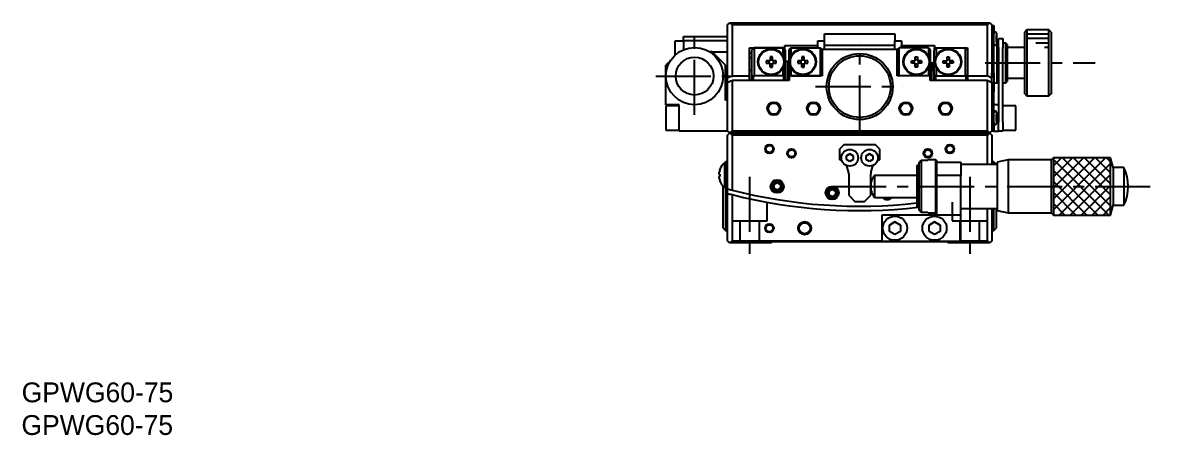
# Model space of a CAD drawing. Extents: x -55 to 398, y -25 to 274.
# Drawn here: x -54.8 to 203.8, y -24.6 to 69 of the extents above; entities that cross this region are included whole.
import ezdxf

# ---------------------------------------------------------------- set-up
doc = ezdxf.new("R2010")
doc.units = 0
doc.header["$LTSCALE"] = 10
doc.linetypes.add('CENTER', pattern=[2, 1.25, -0.25, 0.25, -0.25])
doc.linetypes.add('DASHED', pattern=[3.5, 2, -1.5])
doc.layers.get('0').update_dxf_attribs({"linetype": 'CONTINUOUS'})
doc.layers.add('CENTER', color=1, linetype='CENTER')
doc.styles.get("Standard").update_dxf_attribs({"font": 'FGP教科書体NT-M'})

msp = doc.modelspace()

# ---------------------------------------------------------------- linework, layer by layer
at = {"color": 7, "linetype": 'CONTINUOUS'}
for p, q in [((105.274615, 68.509988), (105.774615, 69.009988)), ((105.274615, 56.600195), (105.274615, 68.509988)), ((105.774615, 69.009988), (106.274615, 68.509988)), ((105.774615, 69.009988), (164.774615, 69.009988)), ((106.274615, 68.509988), (106.274615, 56.938729)), ((164.274615, 68.509988), (106.274615, 68.509988)), ((164.274615, 68.509988), (164.774615, 69.009988)), ((164.274615, 56.938729), (164.274615, 68.509988)), ((164.774615, 69.009988), (165.274615, 68.509988)), ((165.274615, 68.509988), (165.274615, 66.409988)), ((165.274615, 68.409988), (165.774615, 68.409988)), ((165.774615, 68.409988), (165.774615, 66.409988)), ((173.274615, 67.409988), (172.774615, 66.909988)), ((173.274615, 67.409988), (173.274615, 52.409988)), ((178.274615, 67.409988), (173.274615, 67.409988)), ((178.274615, 52.409988), (178.274615, 67.409988)), ((178.774615, 66.909988), (178.274615, 67.409988)), ((93.274615, 64.809988), (93.274615, 61.600403)), ((95.274615, 64.809988), (93.274615, 64.809988)), ((95.274615, 65.909988), (105.274615, 65.909988)), ((95.274615, 64.909988), (95.274615, 65.909988)), ((105.274615, 64.909988), (95.274615, 64.909988)), ((95.274615, 64.909988), (95.274615, 62.909987)), ((125.774615, 64.914735), (127.274615, 64.914735)), ((125.774615, 63.845952), (125.774615, 64.914735)), ((127.274615, 66.521359), (143.274615, 66.521359)), ((127.274615, 64.914735), (127.274615, 66.521359)), ((127.274615, 62.909988), (127.274615, 64.914735)), ((143.274615, 66.521359), (143.274615, 64.914735)), ((143.274615, 64.914735), (144.774615, 64.914735)), ((143.274615, 62.909988), (143.274615, 64.914735)), ((144.774615, 64.914735), (144.774615, 63.845952)), ((165.274615, 66.409988), (165.274615, 57.531461)), ((165.274615, 66.409988), (165.274615, 57.531461)), ((165.774615, 66.209988), (165.774615, 66.409988)), ((165.774615, 64.609988), (165.774615, 66.209988)), ((166.124615, 66.909988), (166.024615, 66.909988)), ((166.374615, 66.659988), (166.374615, 64.159988)), ((166.374615, 66.659988), (166.374615, 65.534988)), ((166.374615, 66.159988), (166.374615, 65.534988)), ((166.374615, 65.534988), (166.374615, 66.159988)), ((166.374615, 65.534988), (166.374615, 65.409988)), ((166.374615, 65.534988), (166.374615, 65.284988)), ((166.374615, 65.284988), (166.374615, 65.534988)), ((166.374615, 65.409988), (166.374615, 65.284988)), ((166.374615, 65.284988), (166.374615, 64.159988)), ((166.374615, 64.659988), (166.374615, 65.284988)), ((166.374615, 65.284988), (166.374615, 64.659988)), ((166.774615, 65.409988), (167.774615, 65.409988)), ((166.774615, 63.409988), (166.774615, 65.409988)), ((167.774615, 65.409988), (167.774615, 63.409988)), ((172.774615, 52.909988), (172.774615, 66.909988)), ((178.774615, 66.909988), (178.774615, 52.909988)), ((94.274615, 62.409988), (94.210026, 62.345399)), ((94.310515, 62.409988), (94.274615, 62.409988)), ((101.774615, 62.409988), (101.238715, 62.409988)), ((104.774615, 59.409988), (101.774615, 62.409988)), ((101.782337, 62.402266), (105.274615, 62.402266)), ((110.274615, 63.312222), (111.274615, 63.312222)), ((110.274615, 56.938729), (110.274615, 63.312222)), ((110.774741, 62.118126), (110.274615, 62.143385)), ((111.074615, 63.23806), (110.774615, 62.80857)), ((110.774615, 57.084646), (110.774615, 62.80857)), ((117.874615, 63.312222), (111.274615, 63.312222)), ((111.274615, 63.312222), (111.274615, 56.938729)), ((111.274615, 63.312222), (117.874615, 63.312222)), ((117.874615, 63.312222), (118.274615, 63.312222)), ((117.874615, 61.427658), (117.874615, 63.312222)), ((118.374615, 62.80857), (118.074615, 63.23806)), ((118.274615, 63.845952), (125.774615, 63.845952)), ((118.274615, 63.312222), (118.274615, 63.845952)), ((118.274615, 62.941851), (118.274615, 63.312222)), ((118.374615, 62.80857), (118.374615, 61.016993)), ((118.374615, 58.867007), (118.374615, 62.80857)), ((119.174615, 62.80857), (119.474615, 63.23806)), ((119.174615, 62.80857), (119.174615, 61.016993)), ((119.674615, 63.312222), (126.274615, 63.312222)), ((119.674615, 61.427658), (119.674615, 63.312222)), ((125.774615, 63.312222), (125.774615, 63.845952)), ((126.274615, 63.312222), (126.274615, 56.938729)), ((126.474615, 63.23806), (126.774615, 62.80857)), ((126.774615, 62.909988), (126.774615, 56.938729)), ((143.774615, 62.909988), (126.774615, 62.909988)), ((127.274615, 63.909988), (143.274615, 63.909988)), ((143.774615, 62.80857), (144.074615, 63.23806)), ((143.774615, 56.938729), (143.774615, 62.909988)), ((144.274615, 56.938729), (144.274615, 63.312222)), ((150.874615, 63.312222), (144.274615, 63.312222)), ((144.774615, 63.845952), (152.274615, 63.845952)), ((144.774615, 63.312222), (144.774615, 63.845952)), ((150.874615, 63.312222), (150.874615, 61.427658)), ((151.074615, 63.23806), (151.374615, 62.80857)), ((151.374615, 61.016993), (151.374615, 62.80857)), ((152.474615, 63.23806), (152.174615, 62.80857)), ((152.174615, 61.016993), (152.174615, 62.80857)), ((152.274615, 63.845952), (152.274615, 63.312222)), ((152.274615, 63.312222), (152.674615, 63.312222)), ((152.274615, 62.941851), (152.274615, 63.312222)), ((152.674615, 63.312222), (159.274615, 63.312222)), ((152.674615, 63.312222), (159.274615, 63.312222)), ((152.674615, 63.312222), (152.674615, 61.427658)), ((159.274615, 56.938729), (159.274615, 63.312222)), ((159.274615, 63.312222), (159.774615, 63.312222)), ((159.774615, 62.80857), (159.474615, 63.23806)), ((159.774615, 63.312222), (159.774615, 56.938729)), ((165.774615, 57.531461), (165.774615, 64.609988)), ((166.024615, 63.909988), (166.124615, 63.909988)), ((166.474615, 64.409988), (166.374615, 64.409988)), ((166.474615, 55.409988), (166.474615, 64.409988)), ((166.774615, 64.109988), (166.474615, 64.409988)), ((166.774615, 63.409988), (166.774615, 46.409988)), ((168.474615, 64.409988), (167.774615, 64.409988)), ((167.774615, 46.409988), (167.774615, 63.409988)), ((168.474615, 55.409988), (168.474615, 64.409988)), ((168.774615, 64.109988), (168.474615, 64.409988)), ((168.774615, 64.109988), (168.774615, 55.709988)), ((172.774615, 63.409988), (168.774615, 63.409988)), ((92.339204, 60.474578), (91.274615, 59.409988)), ((110.274615, 61.140565), (110.774617, 61.162491)), ((114.914615, 60.379988), (114.019507, 60.379988)), ((114.019507, 60.379988), (114.019507, 59.859988)), ((114.019507, 60.379988), (114.656214, 60.379988)), ((114.019507, 59.859988), (114.914615, 59.859988)), ((114.914615, 60.379988), (114.656214, 60.379988)), ((114.656214, 60.379988), (114.656214, 59.859988)), ((115.434615, 61.275096), (114.914615, 61.275096)), ((114.914615, 61.275096), (114.914615, 60.379988)), ((114.914615, 61.275096), (114.914615, 60.63839)), ((114.914615, 60.63839), (114.914615, 60.379988)), ((115.434615, 60.63839), (114.914615, 60.63839)), ((114.914615, 59.859988), (114.914615, 58.964881)), ((114.914615, 59.859988), (114.914615, 59.601587)), ((114.914615, 58.964881), (114.914615, 59.601587)), ((114.914615, 59.601587), (115.434615, 59.601587)), ((115.434615, 60.379988), (115.434615, 61.275096)), ((116.329723, 60.379988), (115.434615, 60.379988)), ((115.693016, 60.379988), (115.434615, 60.379988)), ((115.434615, 58.964881), (115.434615, 59.859988)), ((115.434615, 59.859988), (116.329723, 59.859988)), ((116.329723, 60.379988), (115.693016, 60.379988)), ((115.693016, 59.859988), (115.693016, 60.379988)), ((116.329723, 59.859988), (116.329723, 60.379988)), ((118.091386, 60.817399), (118.374615, 61.016993)), ((118.374615, 61.016993), (118.374615, 58.839051)), ((118.524615, 60.306572), (119.024615, 60.306572)), ((118.524615, 55.881584), (118.524615, 60.306572)), ((119.024615, 55.881584), (119.024615, 60.306572)), ((119.024615, 60.306572), (119.024615, 58.500316)), ((119.174615, 61.016993), (119.174615, 58.867007)), ((119.457844, 60.817399), (119.174615, 61.016993)), ((122.114615, 60.379988), (121.219507, 60.379988)), ((121.219507, 60.379988), (121.219507, 59.859988)), ((121.219507, 60.379988), (121.856214, 60.379988)), ((121.219507, 59.859988), (122.114615, 59.859988)), ((122.114615, 60.379988), (121.856214, 60.379988)), ((121.856214, 60.379988), (121.856214, 59.859988)), ((122.634615, 61.275096), (122.114615, 61.275096)), ((122.114615, 61.275096), (122.114615, 60.379988)), ((122.114615, 61.275096), (122.114615, 60.63839)), ((122.114615, 60.63839), (122.114615, 60.379988)), ((122.634615, 60.63839), (122.114615, 60.63839)), ((122.114615, 59.859988), (122.114615, 58.964881)), ((122.114615, 59.859988), (122.114615, 59.601587)), ((122.114615, 58.964881), (122.114615, 59.601587)), ((122.114615, 59.601587), (122.634615, 59.601587)), ((122.634615, 60.379988), (122.634615, 61.275096)), ((123.529723, 60.379988), (122.634615, 60.379988)), ((122.893016, 60.379988), (122.634615, 60.379988)), ((122.634615, 58.964881), (122.634615, 59.859988)), ((122.634615, 59.859988), (123.529723, 59.859988)), ((123.529723, 60.379988), (122.893016, 60.379988)), ((122.893016, 59.859988), (122.893016, 60.379988)), ((123.529723, 59.859988), (123.529723, 60.379988)), ((147.019507, 59.859988), (147.019507, 60.379988)), ((147.019507, 60.379988), (147.914615, 60.379988)), ((147.019507, 60.379988), (147.656214, 60.379988)), ((147.914615, 59.859988), (147.019507, 59.859988)), ((147.656214, 60.379988), (147.914615, 60.379988)), ((147.656214, 59.859988), (147.656214, 60.379988)), ((147.914615, 61.275096), (148.434615, 61.275096)), ((147.914615, 60.379988), (147.914615, 61.275096)), ((147.914615, 60.63839), (148.434615, 60.63839)), ((147.914615, 58.964881), (147.914615, 59.859988)), ((148.434615, 59.601587), (147.914615, 59.601587)), ((148.434615, 61.275096), (148.434615, 60.379988)), ((148.434615, 61.275096), (148.434615, 60.63839)), ((148.434615, 60.63839), (148.434615, 60.379988)), ((148.434615, 60.379988), (149.329723, 60.379988)), ((148.434615, 60.379988), (148.693016, 60.379988)), ((148.434615, 59.859988), (148.434615, 58.964881)), ((149.329723, 59.859988), (148.434615, 59.859988)), ((148.434615, 59.859988), (148.434615, 59.601587)), ((148.434615, 58.964881), (148.434615, 59.601587)), ((149.329723, 60.379988), (148.693016, 60.379988)), ((148.693016, 60.379988), (148.693016, 59.859988)), ((149.329723, 60.379988), (149.329723, 59.859988)), ((151.374615, 61.016993), (151.091386, 60.817399)), ((151.374615, 58.867007), (151.374615, 61.016993)), ((152.024615, 59.846254), (151.524615, 59.846254)), ((151.524615, 59.846254), (151.524615, 55.881584)), ((152.024615, 57.999059), (152.024615, 59.846254)), ((152.024615, 59.846254), (152.024615, 55.881584)), ((152.174615, 58.867007), (152.174615, 61.016993)), ((152.174615, 61.016993), (152.457844, 60.817399)), ((154.219507, 59.859988), (154.219507, 60.379988)), ((154.219507, 60.379988), (155.114615, 60.379988)), ((154.219507, 60.379988), (154.856214, 60.379988)), ((155.114615, 59.859988), (154.219507, 59.859988)), ((154.856214, 60.379988), (155.114615, 60.379988)), ((154.856214, 59.859988), (154.856214, 60.379988)), ((155.114615, 61.275096), (155.634615, 61.275096)), ((155.114615, 60.379988), (155.114615, 61.275096)), ((155.114615, 60.63839), (155.634615, 60.63839)), ((155.114615, 58.964881), (155.114615, 59.859988)), ((155.634615, 59.601587), (155.114615, 59.601587)), ((155.634615, 61.275096), (155.634615, 60.379988)), ((155.634615, 61.275096), (155.634615, 60.63839)), ((155.634615, 60.63839), (155.634615, 60.379988)), ((155.634615, 60.379988), (156.529723, 60.379988)), ((155.634615, 60.379988), (155.893016, 60.379988)), ((155.634615, 59.859988), (155.634615, 58.964881)), ((156.529723, 59.859988), (155.634615, 59.859988)), ((155.634615, 59.859988), (155.634615, 59.601587)), ((155.634615, 58.964881), (155.634615, 59.601587)), ((156.529723, 60.379988), (155.893016, 60.379988)), ((155.893016, 60.379988), (155.893016, 59.859988)), ((156.529723, 60.379988), (156.529723, 59.859988)), ((91.274615, 56.909988), (91.274615, 59.409988)), ((91.274615, 50.409988), (91.274615, 56.909988)), ((104.774615, 51.409988), (104.774615, 59.409988)), ((106.274615, 56.938729), (110.274615, 56.938729)), ((110.524615, 58.159988), (110.274615, 58.409988)), ((110.274615, 55.881584), (110.274615, 56.938729)), ((110.774615, 57.909988), (110.524615, 58.159988)), ((110.774615, 57.084646), (111.074615, 56.869998)), ((110.774615, 55.881584), (110.774615, 57.084646)), ((117.874615, 56.938729), (111.274615, 56.938729)), ((114.914615, 58.964881), (115.434615, 58.964881)), ((117.874615, 56.938729), (117.874615, 58.812319)), ((118.374615, 58.867007), (118.061698, 59.307905)), ((118.074615, 56.869998), (118.374615, 57.084646)), ((118.374615, 56.133023), (118.374615, 58.867007)), ((118.374615, 58.867007), (118.374615, 57.084646)), ((118.524615, 58.429425), (118.374615, 58.286419)), ((118.374615, 58.409988), (118.504227, 58.409988)), ((118.374615, 57.084646), (118.374615, 55.881584)), ((119.174572, 58.411506), (119.024594, 58.508928)), ((119.024615, 56.078659), (119.024615, 58.998564)), ((119.024615, 58.998564), (119.024615, 58.508827)), ((119.174615, 58.867007), (119.487532, 59.307905)), ((119.174615, 58.867007), (119.174615, 57.084646)), ((119.378538, 56.938683), (119.174615, 57.084646)), ((119.174615, 57.084646), (119.174615, 55.881584)), ((119.274615, 56.938729), (119.274615, 55.881584)), ((119.674615, 56.938729), (119.274615, 56.938729)), ((119.674615, 56.938729), (119.674615, 58.812319)), ((119.674615, 56.938729), (126.274615, 56.938729)), ((126.274615, 56.938729), (119.674615, 56.938729)), ((122.114615, 58.964881), (122.634615, 58.964881)), ((126.774615, 56.938729), (126.274615, 56.938729)), ((126.774615, 57.084646), (126.570692, 56.938683)), ((143.978538, 56.938683), (143.774615, 57.084646)), ((144.274615, 56.938729), (143.774615, 56.938729)), ((150.874615, 56.938729), (144.274615, 56.938729)), ((150.874615, 56.938729), (144.274615, 56.938729)), ((148.434615, 58.964881), (147.914615, 58.964881)), ((150.874615, 58.812319), (150.874615, 56.938729)), ((151.274615, 56.938729), (150.874615, 56.938729)), ((151.061698, 59.307905), (151.374615, 58.867007)), ((151.374615, 57.084646), (151.170692, 56.938683)), ((151.274615, 55.881584), (151.274615, 56.938729)), ((151.374615, 57.084646), (151.374615, 58.867007)), ((151.374615, 58.409988), (151.524615, 58.409988)), ((151.524615, 58.027209), (151.374615, 57.877789)), ((151.374615, 55.881584), (151.374615, 57.084646)), ((152.174595, 57.888092), (152.024555, 58.016987)), ((152.024615, 57.99404), (152.024615, 58.409988)), ((152.024617, 58.102538), (152.024617, 58.561095)), ((152.024617, 58.561095), (152.024617, 55.881584)), ((152.024617, 58.409988), (152.174615, 58.409988)), ((152.024617, 58.409988), (152.024617, 58.016908)), ((152.024617, 58.218004), (152.024617, 58.016908)), ((152.024617, 58.016908), (152.024617, 58.218004)), ((152.024617, 58.016908), (152.024617, 58.102538)), ((152.174615, 58.286419), (152.045002, 58.409988)), ((152.487532, 59.307905), (152.174615, 58.867007)), ((152.174615, 57.084646), (152.174615, 58.867007)), ((152.174615, 57.084646), (152.474615, 56.869998)), ((152.174615, 55.881584), (152.174615, 57.084646)), ((152.674615, 58.812319), (152.674615, 56.938729)), ((152.674615, 56.938729), (159.274615, 56.938729)), ((155.634615, 58.964881), (155.114615, 58.964881)), ((159.474615, 56.869998), (159.774615, 57.084646)), ((159.774615, 56.938729), (164.274615, 56.938729)), ((159.774615, 56.938729), (159.774615, 55.881584)), ((159.774615, 55.881584), (159.774615, 56.938729)), ((165.274615, 56.600195), (165.274615, 57.531461)), ((165.274615, 57.531461), (165.274615, 56.600195)), ((165.774615, 57.531461), (165.774615, 55.622543)), ((104.774615, 54.409988), (105.274615, 54.409988)), ((105.274615, 55.5471), (105.274615, 56.600195)), ((105.274615, 44.509988), (105.274615, 55.5471)), ((106.274615, 55.881584), (106.274615, 44.509988)), ((119.274615, 55.881584), (106.274615, 55.881584)), ((110.74621, 55.881584), (110.774615, 55.909988)), ((111.074615, 56.869998), (111.074615, 55.881584)), ((118.074615, 55.881584), (118.074615, 56.869998)), ((118.374615, 55.881584), (118.374615, 56.133023)), ((118.374658, 56.160751), (118.524634, 56.06333)), ((119.024615, 56.142835), (119.174615, 56.285842)), ((119.024615, 55.881584), (119.024615, 56.142835)), ((119.024615, 56.142835), (119.024615, 55.881584)), ((119.024615, 55.881584), (119.024615, 56.078659)), ((164.274615, 55.881584), (151.274615, 55.881584)), ((152.474615, 56.869998), (152.474615, 55.881584)), ((159.474615, 55.881584), (159.474615, 56.869998)), ((164.274615, 44.509988), (164.274615, 55.881584)), ((165.274615, 56.506918), (165.274615, 56.600195)), ((165.274615, 56.600195), (165.274615, 56.506918)), ((165.274615, 55.622543), (165.274615, 56.506918)), ((165.274615, 55.5471), (165.274615, 53.349235)), ((165.774615, 55.349235), (165.274615, 55.349235)), ((165.774615, 55.622543), (165.774615, 55.349235)), ((165.774615, 55.409988), (166.474615, 55.409988)), ((165.774615, 55.349235), (165.774615, 53.349235)), ((166.474615, 55.409988), (166.774615, 55.709988)), ((167.774615, 55.409988), (168.474615, 55.409988)), ((168.474615, 55.409988), (168.774615, 55.709988)), ((168.774615, 56.409988), (172.774615, 56.409988)), ((105.274615, 52.909988), (104.774615, 52.909988)), ((165.274615, 53.349235), (165.274615, 46.409988)), ((165.274615, 53.349235), (165.274615, 46.409988)), ((165.774615, 48.209988), (165.774615, 53.349235)), ((172.774615, 52.909988), (173.274615, 52.409988)), ((173.274615, 52.409988), (178.274615, 52.409988)), ((178.274615, 52.409988), (178.774615, 52.909988)), ((94.274615, 50.409988), (91.274615, 50.409988)), ((91.274615, 50.159988), (91.274615, 44.659988)), ((94.274615, 50.159988), (91.274615, 50.159988)), ((94.274615, 44.409988), (94.274615, 50.409988)), ((105.274615, 51.409988), (104.774615, 51.409988)), ((166.774615, 50.409988), (165.774615, 50.409988)), ((170.774615, 50.159988), (167.774615, 50.159988)), ((170.774615, 44.659988), (170.774615, 50.159988)), ((165.774615, 46.609988), (165.774615, 48.209988)), ((165.774615, 46.409988), (165.774615, 46.609988)), ((166.124615, 48.909988), (166.024615, 48.909988)), ((166.374615, 48.659988), (166.374615, 46.159988)), ((166.374615, 48.659988), (166.374615, 47.534988)), ((166.374615, 48.159988), (166.374615, 47.534988)), ((166.374615, 47.534988), (166.374615, 48.159988)), ((166.374615, 47.534988), (166.374615, 47.409988)), ((166.374615, 47.534988), (166.374615, 47.284988)), ((166.374615, 47.284988), (166.374615, 47.534988)), ((166.374615, 47.409988), (166.374615, 47.284988)), ((166.374615, 47.284988), (166.374615, 46.159988)), ((166.374615, 46.659988), (166.374615, 47.284988)), ((166.374615, 47.284988), (166.374615, 46.659988)), ((91.274615, 44.659988), (94.274615, 44.659988)), ((105.274615, 44.409988), (94.274615, 44.409988)), ((105.274615, 44.509988), (105.274615, 44.409988)), ((105.774615, 44.009988), (105.274615, 44.509988)), ((105.274615, 43.509988), (105.774615, 44.009988)), ((106.274615, 44.509988), (105.774615, 44.009988)), ((115.274615, 44.009988), (105.774615, 44.009988)), ((105.774615, 44.009988), (106.274615, 43.509988)), ((105.774615, 44.009988), (115.274615, 44.009988)), ((106.274615, 44.509988), (164.274615, 44.509988)), ((115.274615, 44.309988), (155.274615, 44.309988)), ((115.274615, 44.009988), (115.274615, 44.309988)), ((115.274615, 44.009988), (155.274615, 44.009988)), ((155.274615, 44.309988), (155.274615, 44.009988)), ((164.774615, 44.009988), (155.274615, 44.009988)), ((155.274615, 44.009988), (164.774615, 44.009988)), ((164.774615, 44.009988), (164.274615, 44.509988)), ((164.274615, 43.509988), (164.774615, 44.009988)), ((165.274615, 44.509988), (164.774615, 44.009988)), ((164.774615, 44.009988), (165.274615, 43.509988)), ((165.274615, 46.409988), (165.274615, 44.509988)), ((165.274615, 44.409988), (165.274615, 44.509988)), ((165.774615, 44.409988), (165.274615, 44.409988)), ((165.774615, 46.409988), (165.774615, 44.409988)), ((165.774615, 44.409988), (166.774615, 44.409988)), ((166.024615, 45.909988), (166.124615, 45.909988)), ((166.774615, 44.409988), (166.774615, 46.409988)), ((167.774615, 44.409988), (166.774615, 44.409988)), ((167.774615, 46.409988), (167.774615, 44.409988)), ((167.774615, 44.659988), (170.774615, 44.659988)), ((105.274615, 31.2889), (105.274615, 43.509988)), ((106.274615, 43.509988), (106.274615, 31.027147)), ((164.274615, 43.509988), (106.274615, 43.509988)), ((164.274615, 36.859988), (164.274615, 43.509988)), ((165.274615, 43.509988), (165.274615, 36.859988)), ((131.774615, 41.359988), (130.774615, 40.359988)), ((130.774615, 37.852266), (130.774615, 40.359988)), ((131.774615, 41.359988), (138.774615, 41.359988)), ((132.274615, 38.793001), (133.024615, 39.226014)), ((133.024615, 39.226014), (132.274615, 38.793001)), ((132.274615, 37.926976), (132.274615, 38.793001)), ((133.024615, 39.226014), (133.774615, 38.793001)), ((133.774615, 38.793001), (133.024615, 39.226014)), ((133.774615, 38.793001), (133.774615, 37.926976)), ((136.774615, 38.793001), (137.524615, 39.226014)), ((137.524615, 39.226014), (136.774615, 38.793001)), ((136.774615, 37.926976), (136.774615, 38.793001)), ((137.524615, 39.226014), (138.274615, 38.793001)), ((138.274615, 38.793001), (137.524615, 39.226014)), ((138.274615, 38.793001), (138.274615, 37.926976)), ((139.774615, 40.359988), (138.774615, 41.359988)), ((139.774615, 40.359988), (139.774615, 37.852266)), ((104.61506, 31.549988), (104.61506, 37.249988)), ((104.774615, 37.249988), (104.61506, 37.249988)), ((104.774615, 31.399988), (104.774615, 37.399988)), ((105.274615, 37.399988), (104.774615, 37.399988)), ((104.774615, 31.549988), (104.774615, 37.249988)), ((133.024615, 37.493963), (132.274615, 37.926976)), ((133.774615, 37.926976), (133.024615, 37.493963)), ((137.524615, 37.493963), (136.774615, 37.926976)), ((138.274615, 37.926976), (137.524615, 37.493963)), ((148.274615, 36.609988), (148.274615, 27.109988)), ((148.774615, 36.609988), (148.274615, 36.609988)), ((148.774615, 37.268315), (149.274615, 37.776068)), ((148.774615, 26.451661), (148.774615, 37.268315)), ((149.274615, 37.776068), (149.274615, 25.943909)), ((149.274615, 37.776068), (150.774615, 37.776068)), ((150.774615, 37.776068), (150.774615, 37.859988)), ((152.574615, 37.859988), (150.774615, 37.859988)), ((152.574615, 25.859988), (152.574615, 37.859988)), ((152.774615, 37.659988), (152.574615, 37.859988)), ((152.774615, 37.659988), (152.774615, 37.359988)), ((152.774615, 34.359988), (152.774615, 37.359988)), ((152.774615, 37.359988), (158.274615, 37.359988)), ((158.274615, 37.359988), (158.274615, 34.359988)), ((166.524615, 36.859988), (158.274615, 36.859988)), ((165.774615, 37.399988), (165.274615, 37.399988)), ((165.774615, 36.859988), (165.774615, 37.399988)), ((165.93417, 37.249988), (165.774615, 37.249988)), ((165.93417, 36.859988), (165.93417, 37.249988)), ((169.024614, 37.859984), (166.524615, 37.359985)), ((166.524615, 37.359985), (166.524615, 26.359991)), ((169.024614, 37.859984), (169.024614, 25.859992)), ((178.774619, 37.859984), (169.024614, 37.859984)), ((179.274621, 38.359987), (178.774619, 37.859984)), ((178.774619, 37.859984), (178.774619, 25.859992)), ((192.274622, 38.359987), (179.274621, 38.359987)), ((179.274621, 38.359987), (179.274621, 25.359989)), ((192.86411, 36.159988), (192.274622, 38.359987)), ((192.274622, 25.359989), (192.274622, 38.359987)), ((103.29293, 34.659988), (103.469173, 34.659988)), ((103.469173, 34.139988), (103.29293, 34.139988)), ((103.460876, 35.559143), (103.469173, 35.555096)), ((103.469173, 34.659988), (103.469173, 34.139988)), ((132.774615, 34.689988), (132.774615, 29.859988)), ((137.774615, 29.859988), (137.774615, 34.689988)), ((138.652124, 34.359984), (138.652124, 29.359992)), ((148.274615, 34.359984), (138.652124, 34.359984)), ((158.274615, 34.359988), (152.774615, 34.359988)), ((152.774615, 25.359988), (152.774615, 34.359988)), ((158.274615, 25.359988), (158.274615, 34.359988)), ((192.86411, 36.159988), (192.86411, 27.559988)), ((195.274621, 36.159988), (192.86411, 36.159988)), ((195.274621, 36.159988), (195.274621, 27.559988)), ((103.469173, 33.244881), (103.460876, 33.240834)), ((104.274615, 22.359988), (104.274615, 31.870166)), ((104.61506, 31.549988), (104.774615, 31.549988)), ((104.774615, 31.399991), (104.774615, 21.859988)), ((104.774615, 31.399988), (105.274615, 31.399988)), ((105.274615, 30.254311), (105.274615, 31.2889)), ((115.774615, 32.293001), (116.524615, 32.726014)), ((116.524615, 32.726014), (115.774615, 32.293001)), ((115.774615, 31.426976), (115.774615, 32.293001)), ((115.774615, 32.293001), (115.774615, 31.426976)), ((116.524615, 30.993963), (115.774615, 31.426976)), ((116.524615, 32.726014), (117.274615, 32.293001)), ((117.274615, 31.426976), (116.524615, 30.993963)), ((117.274615, 32.293001), (117.274615, 31.426976)), ((128.274615, 30.793001), (129.024615, 31.226014)), ((129.024615, 31.226014), (128.274615, 30.793001)), ((129.024615, 31.226014), (129.774615, 30.793001)), ((105.274615, 19.509988), (105.274615, 30.254311)), ((106.274615, 29.994937), (106.274615, 19.509988)), ((128.274615, 29.926976), (128.274615, 30.793001)), ((128.274615, 30.793001), (128.274615, 29.926976)), ((129.024615, 29.493963), (128.274615, 29.926976)), ((129.774615, 29.926976), (129.024615, 29.493963)), ((129.774615, 30.793001), (129.774615, 29.926976)), ((132.774615, 29.859988), (134.274615, 28.359988)), ((136.274615, 28.359988), (137.774615, 29.859988)), ((138.652124, 29.359992), (148.274615, 29.359992)), ((133.899183, 27.393723), (133.896987, 27.407141)), ((134.029502, 27.404872), (134.029178, 27.389982)), ((136.274615, 28.359988), (134.274615, 28.359988)), ((134.627889, 27.37365), (134.628386, 27.3955)), ((134.72518, 27.393843), (134.728937, 27.370759)), ((135.336561, 27.365572), (135.333515, 27.384176)), ((135.443426, 27.382381), (135.443118, 27.368179)), ((148.274615, 27.109988), (148.774615, 27.109988)), ((149.274615, 25.943909), (148.774615, 26.451661)), ((150.774615, 25.943909), (149.274615, 25.943909)), ((150.774615, 25.859988), (150.774615, 25.943909)), ((152.574615, 25.859988), (152.774615, 26.059988)), ((158.274615, 26.859988), (166.524615, 26.859988)), ((164.274615, 19.509988), (164.274615, 26.859988)), ((165.274615, 26.859988), (165.274615, 19.509988)), ((165.774615, 21.859988), (165.774615, 26.859988)), ((166.274615, 26.859988), (166.274615, 22.359988)), ((166.524615, 26.359991), (169.024614, 25.859992)), ((192.274622, 25.359989), (192.86411, 27.559988)), ((192.86411, 27.559988), (195.274621, 27.559988)), ((140.274615, 25.359988), (140.274615, 19.359988)), ((152.774615, 25.359988), (140.274615, 25.359988)), ((142.024615, 23.081676), (143.274615, 23.803364)), ((143.274615, 23.803364), (142.024615, 23.081676)), ((143.274615, 23.803364), (144.524615, 23.081676)), ((144.524615, 23.081676), (143.274615, 23.803364)), ((150.774615, 25.859988), (152.574615, 25.859988)), ((151.024615, 23.081676), (152.274615, 23.803364)), ((152.274615, 23.803364), (151.024615, 23.081676)), ((152.274615, 23.803364), (153.524615, 23.081676)), ((153.524615, 23.081676), (152.274615, 23.803364)), ((158.274615, 25.359988), (152.774615, 25.359988)), ((158.274615, 19.359988), (158.274615, 25.359988)), ((169.024614, 25.859992), (178.774619, 25.859992)), ((178.774619, 25.859992), (179.274621, 25.359989)), ((179.274621, 25.359989), (192.274622, 25.359989)), ((104.274615, 22.359988), (104.774615, 21.859988)), ((104.774615, 21.859988), (105.274615, 21.859988)), ((142.024615, 21.638301), (142.024615, 23.081676)), ((143.274615, 20.916613), (142.024615, 21.638301)), ((144.524615, 21.638301), (143.274615, 20.916613)), ((144.524615, 23.081676), (144.524615, 21.638301)), ((151.024615, 21.638301), (151.024615, 23.081676)), ((152.274615, 20.916613), (151.024615, 21.638301)), ((153.524615, 21.638301), (152.274615, 20.916613)), ((153.524615, 23.081676), (153.524615, 21.638301)), ((165.274615, 21.859988), (165.774615, 21.859988)), ((165.774615, 21.859988), (166.274615, 22.359988)), ((105.774615, 19.009988), (105.274615, 19.509988)), ((106.274615, 19.509988), (105.774615, 19.009988)), ((115.274615, 19.009988), (105.774615, 19.009988)), ((106.274615, 19.509988), (140.274615, 19.509988)), ((115.274615, 19.309988), (155.274615, 19.309988)), ((115.274615, 19.009988), (115.274615, 19.309988)), ((158.274615, 19.359988), (140.274615, 19.359988)), ((155.274615, 19.309988), (155.274615, 19.009988)), ((164.774615, 19.009988), (155.274615, 19.009988)), ((158.274615, 19.509988), (164.274615, 19.509988)), ((164.774615, 19.009988), (164.274615, 19.509988)), ((165.274615, 19.509988), (164.774615, 19.009988))]:
    msp.add_line(p, q, dxfattribs=at)
at = {"color": 3, "linetype": 'CONTINUOUS'}
for p, q in [((178.274615, 66.409988), (173.274615, 66.409988)), ((178.274615, 65.409988), (173.274615, 65.409988)), ((178.274615, 64.409988), (175.274615, 64.409988)), ((178.274615, 63.409988), (177.274615, 63.409988)), ((179.274621, 36.539238), (181.09537, 38.359987)), ((179.274621, 34.039238), (183.59537, 38.359987)), ((179.274621, 31.539238), (186.09537, 38.359987)), ((179.274621, 29.039238), (188.59537, 38.359987)), ((179.274621, 26.539238), (191.09537, 38.359987)), ((179.274621, 37.940785), (191.855416, 25.359989)), ((180.595372, 25.359989), (192.274622, 37.039239)), ((181.355418, 38.359987), (192.274622, 27.440784)), ((183.855418, 38.359987), (192.274622, 29.940784)), ((186.355418, 38.359987), (192.274622, 32.440784)), ((188.855418, 38.359987), (192.274622, 34.940784)), ((191.355418, 38.359987), (192.274622, 37.440784)), ((179.274621, 35.440785), (189.355416, 25.359989)), ((183.095372, 25.359989), (192.274622, 34.539239)), ((179.274621, 32.940785), (186.855416, 25.359989)), ((185.595372, 25.359989), (192.274622, 32.039239)), ((179.274621, 30.440785), (184.355416, 25.359989)), ((188.095372, 25.359989), (192.274622, 29.539239)), ((179.274621, 27.940785), (181.855416, 25.359989)), ((190.595372, 25.359989), (192.274622, 27.039239)), ((179.274621, 25.440785), (179.355416, 25.359989))]:
    msp.add_line(p, q, dxfattribs=at)
at = {"color": 3, "linetype": 'DASHED'}
for p, q in [((114.274615, 24.009988), (114.274615, 28.251967)), ((156.274615, 28.251814), (156.274615, 24.009988)), ((106.274615, 24.009988), (114.274615, 24.009988)), ((108.024615, 24.009988), (108.024615, 19.009988)), ((112.524615, 19.009988), (112.524615, 24.009988)), ((156.274615, 24.009988), (164.274615, 24.009988)), ((158.024615, 24.009988), (158.024615, 19.009988)), ((162.524615, 19.009988), (162.524615, 24.009988))]:
    msp.add_line(p, q, dxfattribs=at)
at = {"color": 7, "linetype": 'CONTINUOUS'}
for centre, radius in [((97.774615, 56.909988), 6.499999), ((115.174615, 60.119988), 3), ((115.174615, 60.119988), 2.85), ((122.374615, 60.119988), 3), ((122.374615, 60.119988), 2.85), ((148.174615, 60.119988), 3), ((148.174615, 60.119988), 2.85), ((155.374615, 60.119988), 3), ((155.374615, 60.119988), 2.85), ((97.774615, 56.909988), 4.3), ((135.274615, 54.509988), 7.5), ((135.274615, 54.509988), 7), ((115.774615, 49.509988), 1.25), ((124.774615, 49.509988), 1.25), ((145.774615, 49.509988), 1.25), ((154.774615, 49.509988), 1.25), ((114.774615, 40.359988), 0.8), ((119.774615, 39.359988), 0.8), ((133.024615, 38.359988), 1.9), ((137.524615, 38.359988), 1.9), ((150.774615, 39.359988), 0.8), ((155.774615, 40.359988), 0.8), ((116.524615, 31.859988), 1.25), ((116.524615, 31.859988), 1), ((129.024615, 30.359988), 1.25), ((129.024615, 30.359988), 1), ((122.774615, 22.359988), 1.25), ((143.274615, 22.359988), 2.75), ((152.274615, 22.359988), 2.75), ((114.774615, 22.359988), 0.8)]:
    msp.add_circle(centre, radius, dxfattribs=at)
at = {"color": 3, "linetype": 'CONTINUOUS'}
for centre, radius in [((115.774615, 49.509988), 1.5), ((124.774615, 49.509988), 1.5), ((145.774615, 49.509988), 1.5), ((154.774615, 49.509988), 1.5), ((114.774615, 40.359988), 1), ((119.774615, 39.359988), 1), ((150.774615, 39.359988), 1), ((155.774615, 40.359988), 1), ((116.524615, 31.859988), 1.5), ((129.024615, 30.359988), 1.5), ((114.774615, 22.359988), 1), ((122.774615, 22.359988), 1.5)]:
    msp.add_circle(centre, radius, dxfattribs=at)
at = {"color": 7, "linetype": 'CONTINUOUS'}
for centre, radius, start, end in [((166.024615, 66.659988), 0.25, 90, 180), ((166.124615, 66.659988), 0.25, 0, 90), ((81.274615, 143.909988), 86, 290.274098, 290.41621), ((147.874615, 143.909988), 86, 249.58379, 249.725902), ((89.674615, 143.909988), 86, 290.274098, 290.41621), ((156.274615, 143.909988), 86, 249.58379, 249.725902), ((114.274615, 143.909988), 86, 290.274098, 290.41621), ((180.874615, 143.909988), 86, 249.58379, 249.725902), ((122.674615, 143.909988), 86, 290.274098, 290.41621), ((189.274615, 143.909988), 86, 249.58379, 249.725902), ((166.024615, 64.159988), 0.25, 180, 270), ((166.124615, 64.159988), 0.25, 270, 0), ((76.274615, 143.909988), 92, 288.373938, 289.031441), ((81.274615, 143.909988), 92, 288.899735, 289.031441), ((147.874615, 143.909988), 92, 250.968559, 251.100265), ((122.674615, 143.909988), 92, 288.899735, 289.031441), ((189.274615, 143.909988), 92, 250.968559, 251.100265), ((194.274615, 143.909988), 92, 250.968559, 251.626062), ((76.274615, 143.909988), 93, 288.169426, 288.819063), ((194.274615, 143.909988), 93, 251.180937, 251.830574), ((166.024615, 48.659988), 0.25, 90, 180), ((166.124615, 48.659988), 0.25, 0, 90), ((166.024615, 46.159988), 0.25, 180, 270), ((166.124615, 46.159988), 0.25, 270, 0), ((106.974615, 34.399988), 3.7, 129.621835, 161.74269), ((129.274615, 34.689988), 3.5, 54.381029, 64.623066), ((129.274615, 34.689988), 3.5, 0, 34.38353), ((141.274615, 34.689988), 3.5, 145.61647, 180), ((141.274615, 34.689988), 3.5, 115.376934, 125.618971), ((163.574615, 34.399988), 3.7, 41.671959, 50.378165), ((106.974615, 34.399988), 3.690854, 161.761995, 175.960487), ((106.974615, 34.399988), 3.690854, 184.039513, 198.238005), ((141.774619, 31.859986), 3.999997, 141.317795, 180), ((186.52962, 31.859986), 9.745001, 333.816215, 26.183798), ((106.974615, 34.399988), 3.7, 198.25731, 230.378165), ((135.274615, 143.859988), 116.5, 255.077591, 255.585971), ((141.774619, 31.859986), 3.999997, 180, 218.682173), ((135.274615, 143.859988), 117.5, 255.207503, 255.711264), ((135.274615, 143.859988), 116.5, 255.585971, 276.406864), ((135.274615, 143.859988), 117.5, 255.711264, 276.4771), ((141.524615, 30.359988), 1.25, 233.129797, 306.870203)]:
    msp.add_arc(centre, radius, start, end, dxfattribs=at)
at = {"color": 3, "linetype": 'CONTINUOUS'}
msp.add_arc((141.524615, 30.359988), 1.5, 221.81011, 318.18989, dxfattribs=at)
at = {"layer": 'CENTER', "color": 1, "linetype": 'CENTER'}
for p, q in [((97.774615, 48.10999), (97.774615, 65.709987)), ((135.274615, 44.509988), (135.274615, 64.509988)), ((163.774606, 59.909988), (188.774606, 59.909988)), ((88.974616, 56.909988), (106.574614, 56.909988)), ((125.274615, 54.509988), (145.274615, 54.509988)), ((110.274615, 34.009988), (110.274615, 14.009988)), ((160.274615, 34.009988), (160.274615, 14.009988)), ((128.774606, 31.859988), (203.774606, 31.859988))]:
    msp.add_line(p, q, dxfattribs=at)

# ---------------------------------------------------------------- texts
at = {"color": 7}
for p in [(-55.09146, -17.160708), (-55.140917, -24.581442)]:
    msp.add_text('GPWG60-75', height=4.5, dxfattribs=at).set_placement(p)

doc.saveas('drawing.dxf')
